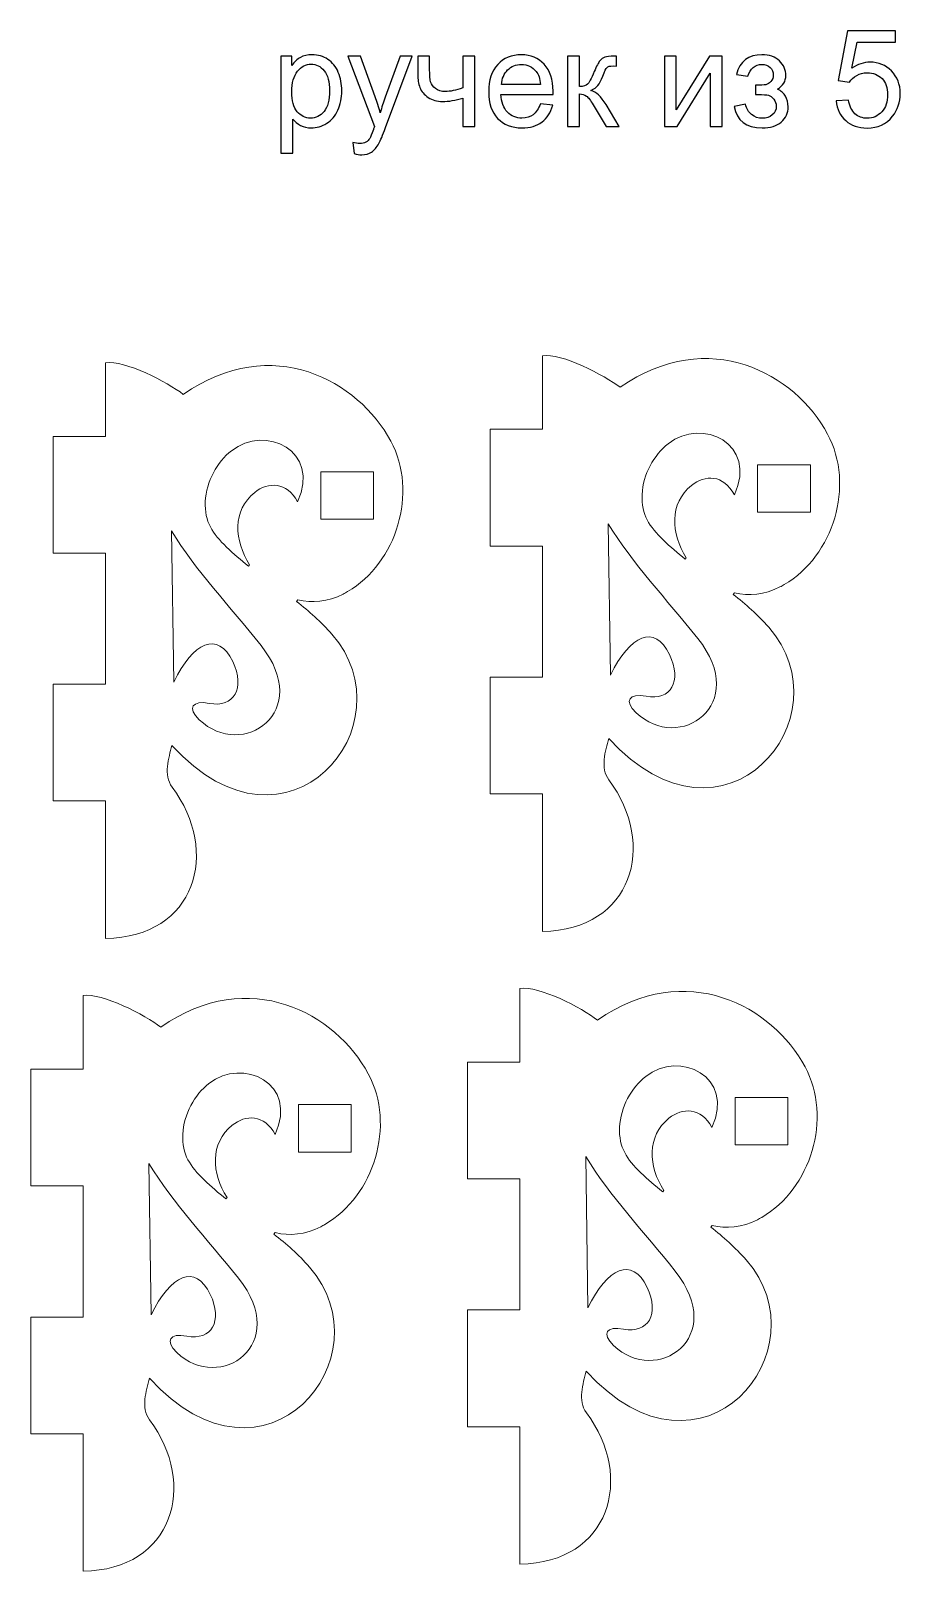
# Model space of a CAD drawing. Header units: centimetres. Extents: x -43 to 259, y -127 to -6.
# Drawn here: x 91.96 to 100.13, y -62.45 to -47.98 of the extents above; entities that cross this region are included whole.
import ezdxf

# ---------------------------------------------------------------- set-up
doc = ezdxf.new("R2010")
doc.units = ezdxf.units.CM
doc.header["$MEASUREMENT"] = 0
doc.layers.add('layer 1', color=7, linetype='Continuous')

msp = doc.modelspace()

# ---------------------------------------------------------------- linework, layer by layer
at = {"layer": 'layer 1', "color": 242, "lineweight": 20}
for points in [[(98.79226, -52.49913), (99.28826, -52.49913), (99.28826, -52.05313), (98.79226, -52.05313), (98.79226, -52.49913)], [(94.68716, -52.56529), (95.18316, -52.56529), (95.18316, -52.11929), (94.68716, -52.11929), (94.68716, -52.56529)], [(98.58069, -58.44209), (99.07669, -58.44209), (99.07669, -57.99609), (98.58069, -57.99609), (98.58069, -58.44209)], [(94.47559, -58.50825), (94.97159, -58.50825), (94.97159, -58.06225), (94.47559, -58.06225), (94.47559, -58.50825)]]:
    msp.add_lwpolyline(points, close=True, dxfattribs=at)
at = {"layer": 'layer 1', "color": 250}
for points, knots in [([(99.53011, -48.63684), (99.53011, -48.63684), (99.64695, -48.62795), (99.64695, -48.62795), (99.64695, -48.62795), (99.65563, -48.68489), (99.67574, -48.72764), (99.70706, -48.75643), (99.70706, -48.75643), (99.73839, -48.78501), (99.7767, -48.7994), (99.82179, -48.7994), (99.82179, -48.7994), (99.87619, -48.7994), (99.92169, -48.77908), (99.95874, -48.73865), (99.95874, -48.73865), (99.99557, -48.69801), (100.01398, -48.64425), (100.01398, -48.57736), (100.01398, -48.57736), (100.01398, -48.51365), (99.99641, -48.46348), (99.96106, -48.42665), (99.96106, -48.42665), (99.92572, -48.38982), (99.87894, -48.37141), (99.82073, -48.37141), (99.82073, -48.37141), (99.78453, -48.37141), (99.75215, -48.37966), (99.72336, -48.39617), (99.72336, -48.39617), (99.69479, -48.41268), (99.67235, -48.43406), (99.65584, -48.46031), (99.65584, -48.46031), (99.65584, -48.46031), (99.55043, -48.44507), (99.55043, -48.44507), (99.55043, -48.44507), (99.55043, -48.44507), (99.63806, -47.97771), (99.63806, -47.97771), (99.63806, -47.97771), (99.63806, -47.97771), (100.08891, -47.97771), (100.08891, -47.97771), (100.08891, -47.97771), (100.08891, -47.97771), (100.08891, -48.08439), (100.08891, -48.08439), (100.08891, -48.08439), (100.08891, -48.08439), (99.72717, -48.08439), (99.72717, -48.08439), (99.72717, -48.08439), (99.72717, -48.08439), (99.6787, -48.32971), (99.6787, -48.32971), (99.6787, -48.32971), (99.7331, -48.2914), (99.79025, -48.27235), (99.84994, -48.27235), (99.84994, -48.27235), (99.9291, -48.27235), (99.99599, -48.29987), (100.05039, -48.3549), (100.05039, -48.3549), (100.10479, -48.40993), (100.13209, -48.48063), (100.13209, -48.56699), (100.13209, -48.56699), (100.13209, -48.64933), (100.10817, -48.72045), (100.06034, -48.78035), (100.06034, -48.78035), (100.00213, -48.85401), (99.92254, -48.89084), (99.82179, -48.89084), (99.82179, -48.89084), (99.73924, -48.89084), (99.67193, -48.86756), (99.61965, -48.8212), (99.61965, -48.8212), (99.56736, -48.77485), (99.53752, -48.71346), (99.53011, -48.63684)], [0, 0, 0, 0, 0.04347826, 0.04347826, 0.04347826, 0.04347826, 0.08695652, 0.08695652, 0.08695652, 0.08695652, 0.13043478, 0.13043478, 0.13043478, 0.13043478, 0.17391304, 0.17391304, 0.17391304, 0.17391304, 0.2173913, 0.2173913, 0.2173913, 0.2173913, 0.26086957, 0.26086957, 0.26086957, 0.26086957, 0.30434783, 0.30434783, 0.30434783, 0.30434783, 0.34782609, 0.34782609, 0.34782609, 0.34782609, 0.39130435, 0.39130435, 0.39130435, 0.39130435, 0.43478261, 0.43478261, 0.43478261, 0.43478261, 0.47826087, 0.47826087, 0.47826087, 0.47826087, 0.52173913, 0.52173913, 0.52173913, 0.52173913, 0.56521739, 0.56521739, 0.56521739, 0.56521739, 0.60869565, 0.60869565, 0.60869565, 0.60869565, 0.65217391, 0.65217391, 0.65217391, 0.65217391, 0.69565217, 0.69565217, 0.69565217, 0.69565217, 0.73913043, 0.73913043, 0.73913043, 0.73913043, 0.7826087, 0.7826087, 0.7826087, 0.7826087, 0.82608696, 0.82608696, 0.82608696, 0.82608696, 0.86956522, 0.86956522, 0.86956522, 0.86956522, 0.91304348, 0.91304348, 0.91304348, 0.91304348, 1, 1, 1, 1]), ([(94.3123, -49.12833), (94.3123, -49.12833), (94.3123, -48.21647), (94.3123, -48.21647), (94.3123, -48.21647), (94.3123, -48.21647), (94.4139, -48.21647), (94.4139, -48.21647), (94.4139, -48.21647), (94.4139, -48.21647), (94.4139, -48.30304), (94.4139, -48.30304), (94.4139, -48.30304), (94.43782, -48.2696), (94.46491, -48.24441), (94.49518, -48.22769), (94.49518, -48.22769), (94.52524, -48.21097), (94.56186, -48.2025), (94.60482, -48.2025), (94.60482, -48.2025), (94.66113, -48.2025), (94.71066, -48.21689), (94.75363, -48.24589), (94.75363, -48.24589), (94.79659, -48.27468), (94.82898, -48.31553), (94.85099, -48.36802), (94.85099, -48.36802), (94.87279, -48.42073), (94.8838, -48.4783), (94.8838, -48.54117), (94.8838, -48.54117), (94.8838, -48.60826), (94.87174, -48.6688), (94.84761, -48.72278), (94.84761, -48.72278), (94.82348, -48.77654), (94.78834, -48.81781), (94.7422, -48.8466), (94.7422, -48.8466), (94.69626, -48.87518), (94.64779, -48.88957), (94.59699, -48.88957), (94.59699, -48.88957), (94.55974, -48.88957), (94.5263, -48.88174), (94.49687, -48.86607), (94.49687, -48.86607), (94.46724, -48.85041), (94.44311, -48.83073), (94.42406, -48.80681), (94.42406, -48.80681), (94.42406, -48.80681), (94.42406, -49.12833), (94.42406, -49.12833), (94.42406, -49.12833), (94.42406, -49.12833), (94.3123, -49.12833), (94.3123, -49.12833)], [0, 0, 0, 0, 0.0625, 0.0625, 0.0625, 0.0625, 0.125, 0.125, 0.125, 0.125, 0.1875, 0.1875, 0.1875, 0.1875, 0.25, 0.25, 0.25, 0.25, 0.3125, 0.3125, 0.3125, 0.3125, 0.375, 0.375, 0.375, 0.375, 0.4375, 0.4375, 0.4375, 0.4375, 0.5, 0.5, 0.5, 0.5, 0.5625, 0.5625, 0.5625, 0.5625, 0.625, 0.625, 0.625, 0.625, 0.6875, 0.6875, 0.6875, 0.6875, 0.75, 0.75, 0.75, 0.75, 0.8125, 0.8125, 0.8125, 0.8125, 0.875, 0.875, 0.875, 0.875, 1, 1, 1, 1]), ([(94.4139, -48.55006), (94.4139, -48.63451), (94.43105, -48.69695), (94.46512, -48.73738), (94.46512, -48.73738), (94.49941, -48.77781), (94.5409, -48.79813), (94.58958, -48.79813), (94.58958, -48.79813), (94.63911, -48.79813), (94.68145, -48.77717), (94.71658, -48.73526), (94.71658, -48.73526), (94.75193, -48.69335), (94.7695, -48.62858), (94.7695, -48.54074), (94.7695, -48.54074), (94.7695, -48.45692), (94.75236, -48.39427), (94.71785, -48.35257), (94.71785, -48.35257), (94.68335, -48.31087), (94.64229, -48.29013), (94.59445, -48.29013), (94.59445, -48.29013), (94.54704, -48.29013), (94.50513, -48.31235), (94.46872, -48.35659), (94.46872, -48.35659), (94.4321, -48.40104), (94.4139, -48.46539), (94.4139, -48.55006)], [0, 0, 0, 0, 0.11111111, 0.11111111, 0.11111111, 0.11111111, 0.22222222, 0.22222222, 0.22222222, 0.22222222, 0.33333333, 0.33333333, 0.33333333, 0.33333333, 0.44444444, 0.44444444, 0.44444444, 0.44444444, 0.55555556, 0.55555556, 0.55555556, 0.55555556, 0.66666667, 0.66666667, 0.66666667, 0.66666667, 0.77777778, 0.77777778, 0.77777778, 0.77777778, 1, 1, 1, 1]), ([(94.99937, -49.12897), (94.99937, -49.12897), (94.98667, -49.02567), (94.98667, -49.02567), (94.98667, -49.02567), (95.01122, -49.03223), (95.03239, -49.03562), (95.05059, -49.03562), (95.05059, -49.03562), (95.07557, -49.03562), (95.09547, -49.03139), (95.11028, -49.02313), (95.11028, -49.02313), (95.12531, -49.01488), (95.13759, -49.00324), (95.14711, -48.98842), (95.14711, -48.98842), (95.1541, -48.9772), (95.16553, -48.94947), (95.18119, -48.90502), (95.18119, -48.90502), (95.18331, -48.89888), (95.18648, -48.88978), (95.19114, -48.87772), (95.19114, -48.87772), (95.19114, -48.87772), (94.94095, -48.21647), (94.94095, -48.21647), (94.94095, -48.21647), (94.94095, -48.21647), (95.06033, -48.21647), (95.06033, -48.21647), (95.06033, -48.21647), (95.06033, -48.21647), (95.19791, -48.59705), (95.19791, -48.59705), (95.19791, -48.59705), (95.21591, -48.64509), (95.23178, -48.69589), (95.24596, -48.74923), (95.24596, -48.74923), (95.25887, -48.69907), (95.27411, -48.64954), (95.29189, -48.60086), (95.29189, -48.60086), (95.29189, -48.60086), (95.43244, -48.21647), (95.43244, -48.21647), (95.43244, -48.21647), (95.43244, -48.21647), (95.54399, -48.21647), (95.54399, -48.21647), (95.54399, -48.21647), (95.54399, -48.21647), (95.29486, -48.88703), (95.29486, -48.88703), (95.29486, -48.88703), (95.26798, -48.95921), (95.24702, -49.00874), (95.23199, -49.03604), (95.23199, -49.03604), (95.2121, -49.07266), (95.18924, -49.09954), (95.16362, -49.11669), (95.16362, -49.11669), (95.1378, -49.13383), (95.10711, -49.1423), (95.07155, -49.1423), (95.07155, -49.1423), (95.04996, -49.1423), (95.02583, -49.13786), (94.99937, -49.12897)], [0, 0, 0, 0, 0.05263158, 0.05263158, 0.05263158, 0.05263158, 0.10526316, 0.10526316, 0.10526316, 0.10526316, 0.15789474, 0.15789474, 0.15789474, 0.15789474, 0.21052632, 0.21052632, 0.21052632, 0.21052632, 0.26315789, 0.26315789, 0.26315789, 0.26315789, 0.31578947, 0.31578947, 0.31578947, 0.31578947, 0.36842105, 0.36842105, 0.36842105, 0.36842105, 0.42105263, 0.42105263, 0.42105263, 0.42105263, 0.47368421, 0.47368421, 0.47368421, 0.47368421, 0.52631579, 0.52631579, 0.52631579, 0.52631579, 0.57894737, 0.57894737, 0.57894737, 0.57894737, 0.63157895, 0.63157895, 0.63157895, 0.63157895, 0.68421053, 0.68421053, 0.68421053, 0.68421053, 0.73684211, 0.73684211, 0.73684211, 0.73684211, 0.78947368, 0.78947368, 0.78947368, 0.78947368, 0.84210526, 0.84210526, 0.84210526, 0.84210526, 0.89473684, 0.89473684, 0.89473684, 0.89473684, 1, 1, 1, 1]), ([(95.59754, -48.21647), (95.59754, -48.21647), (95.7093, -48.21647), (95.7093, -48.21647), (95.7093, -48.21647), (95.7093, -48.21647), (95.7093, -48.34093), (95.7093, -48.34093), (95.7093, -48.34093), (95.7093, -48.39469), (95.71248, -48.43364), (95.71904, -48.45777), (95.71904, -48.45777), (95.72539, -48.4819), (95.74084, -48.50307), (95.76539, -48.52106), (95.76539, -48.52106), (95.78973, -48.53905), (95.82043, -48.54794), (95.85747, -48.54794), (95.85747, -48.54794), (95.8998, -48.54794), (95.95441, -48.53672), (96.02172, -48.5145), (96.02172, -48.5145), (96.02172, -48.5145), (96.02172, -48.21647), (96.02172, -48.21647), (96.02172, -48.21647), (96.02172, -48.21647), (96.13348, -48.21647), (96.13348, -48.21647), (96.13348, -48.21647), (96.13348, -48.21647), (96.13348, -48.8756), (96.13348, -48.8756), (96.13348, -48.8756), (96.13348, -48.8756), (96.02172, -48.8756), (96.02172, -48.8756), (96.02172, -48.8756), (96.02172, -48.8756), (96.02172, -48.60953), (96.02172, -48.60953), (96.02172, -48.60953), (95.95293, -48.63112), (95.88858, -48.64192), (95.82889, -48.64192), (95.82889, -48.64192), (95.77873, -48.64192), (95.73449, -48.62922), (95.69618, -48.60382), (95.69618, -48.60382), (95.65787, -48.57842), (95.63183, -48.5473), (95.61807, -48.51047), (95.61807, -48.51047), (95.60431, -48.47364), (95.59754, -48.43322), (95.59754, -48.38898), (95.59754, -48.38898), (95.59754, -48.38898), (95.59754, -48.21647), (95.59754, -48.21647)], [0, 0, 0, 0, 0.05882353, 0.05882353, 0.05882353, 0.05882353, 0.11764706, 0.11764706, 0.11764706, 0.11764706, 0.17647059, 0.17647059, 0.17647059, 0.17647059, 0.23529412, 0.23529412, 0.23529412, 0.23529412, 0.29411765, 0.29411765, 0.29411765, 0.29411765, 0.35294118, 0.35294118, 0.35294118, 0.35294118, 0.41176471, 0.41176471, 0.41176471, 0.41176471, 0.47058824, 0.47058824, 0.47058824, 0.47058824, 0.52941176, 0.52941176, 0.52941176, 0.52941176, 0.58823529, 0.58823529, 0.58823529, 0.58823529, 0.64705882, 0.64705882, 0.64705882, 0.64705882, 0.70588235, 0.70588235, 0.70588235, 0.70588235, 0.76470588, 0.76470588, 0.76470588, 0.76470588, 0.82352941, 0.82352941, 0.82352941, 0.82352941, 0.88235294, 0.88235294, 0.88235294, 0.88235294, 1, 1, 1, 1]), ([(96.7507, -48.66224), (96.7507, -48.66224), (96.86627, -48.67748), (96.86627, -48.67748), (96.86627, -48.67748), (96.84828, -48.74458), (96.81462, -48.79686), (96.76552, -48.8339), (96.76552, -48.8339), (96.71641, -48.87094), (96.65376, -48.88957), (96.57735, -48.88957), (96.57735, -48.88957), (96.48125, -48.88957), (96.40505, -48.85994), (96.34875, -48.80067), (96.34875, -48.80067), (96.29244, -48.74161), (96.26429, -48.65843), (96.26429, -48.55154), (96.26429, -48.55154), (96.26429, -48.44105), (96.29265, -48.35511), (96.34959, -48.29415), (96.34959, -48.29415), (96.40653, -48.23298), (96.4804, -48.2025), (96.57121, -48.2025), (96.57121, -48.2025), (96.65905, -48.2025), (96.7308, -48.23234), (96.78647, -48.29225), (96.78647, -48.29225), (96.84214, -48.35215), (96.87008, -48.43639), (96.87008, -48.54498), (96.87008, -48.54498), (96.87008, -48.55154), (96.86987, -48.56149), (96.86945, -48.57461), (96.86945, -48.57461), (96.86945, -48.57461), (96.37859, -48.57461), (96.37859, -48.57461), (96.37859, -48.57461), (96.38282, -48.64679), (96.40314, -48.70224), (96.43997, -48.74056), (96.43997, -48.74056), (96.47659, -48.77887), (96.52252, -48.79813), (96.57735, -48.79813), (96.57735, -48.79813), (96.6182, -48.79813), (96.65312, -48.78733), (96.68191, -48.76574), (96.68191, -48.76574), (96.71091, -48.74415), (96.73377, -48.70965), (96.7507, -48.66224)], [0, 0, 0, 0, 0.0625, 0.0625, 0.0625, 0.0625, 0.125, 0.125, 0.125, 0.125, 0.1875, 0.1875, 0.1875, 0.1875, 0.25, 0.25, 0.25, 0.25, 0.3125, 0.3125, 0.3125, 0.3125, 0.375, 0.375, 0.375, 0.375, 0.4375, 0.4375, 0.4375, 0.4375, 0.5, 0.5, 0.5, 0.5, 0.5625, 0.5625, 0.5625, 0.5625, 0.625, 0.625, 0.625, 0.625, 0.6875, 0.6875, 0.6875, 0.6875, 0.75, 0.75, 0.75, 0.75, 0.8125, 0.8125, 0.8125, 0.8125, 0.875, 0.875, 0.875, 0.875, 1, 1, 1, 1]), ([(96.38494, -48.48317), (96.38494, -48.48317), (96.75197, -48.48317), (96.75197, -48.48317), (96.75197, -48.48317), (96.7471, -48.42771), (96.73292, -48.38623), (96.70985, -48.3585), (96.70985, -48.3585), (96.6745, -48.31553), (96.62836, -48.29394), (96.57184, -48.29394), (96.57184, -48.29394), (96.52062, -48.29394), (96.47765, -48.31108), (96.44273, -48.34537), (96.44273, -48.34537), (96.40801, -48.37966), (96.38875, -48.4256), (96.38494, -48.48317)], [0, 0, 0, 0, 0.16666667, 0.16666667, 0.16666667, 0.16666667, 0.33333333, 0.33333333, 0.33333333, 0.33333333, 0.5, 0.5, 0.5, 0.5, 0.66666667, 0.66666667, 0.66666667, 0.66666667, 1, 1, 1, 1]), ([(97.00618, -48.21647), (97.00618, -48.21647), (97.11794, -48.21647), (97.11794, -48.21647), (97.11794, -48.21647), (97.11794, -48.21647), (97.11794, -48.50095), (97.11794, -48.50095), (97.11794, -48.50095), (97.1535, -48.50095), (97.17848, -48.49418), (97.19287, -48.48042), (97.19287, -48.48042), (97.20705, -48.46687), (97.22801, -48.42729), (97.25595, -48.36146), (97.25595, -48.36146), (97.27796, -48.30939), (97.29574, -48.2751), (97.30929, -48.25859), (97.30929, -48.25859), (97.32305, -48.24208), (97.33871, -48.23086), (97.35649, -48.22515), (97.35649, -48.22515), (97.37448, -48.21943), (97.40306, -48.21647), (97.44221, -48.21647), (97.44221, -48.21647), (97.44221, -48.21647), (97.46465, -48.21647), (97.46465, -48.21647), (97.46465, -48.21647), (97.46465, -48.21647), (97.46465, -48.30854), (97.46465, -48.30854), (97.46465, -48.30854), (97.46465, -48.30854), (97.43354, -48.30791), (97.43354, -48.30791), (97.43354, -48.30791), (97.40411, -48.30791), (97.38528, -48.31235), (97.37702, -48.32103), (97.37702, -48.32103), (97.36834, -48.33013), (97.35501, -48.35723), (97.33723, -48.40231), (97.33723, -48.40231), (97.32029, -48.44549), (97.30484, -48.47534), (97.29066, -48.49185), (97.29066, -48.49185), (97.27669, -48.50836), (97.25489, -48.52339), (97.22547, -48.53714), (97.22547, -48.53714), (97.27352, -48.55006), (97.32093, -48.59472), (97.3675, -48.67134), (97.3675, -48.67134), (97.3675, -48.67134), (97.49005, -48.8756), (97.49005, -48.8756), (97.49005, -48.8756), (97.49005, -48.8756), (97.36728, -48.8756), (97.36728, -48.8756), (97.36728, -48.8756), (97.36728, -48.8756), (97.24642, -48.67198), (97.24642, -48.67198), (97.24642, -48.67198), (97.22208, -48.6307), (97.20091, -48.60361), (97.18292, -48.59048), (97.18292, -48.59048), (97.16472, -48.57736), (97.14313, -48.5708), (97.11794, -48.5708), (97.11794, -48.5708), (97.11794, -48.5708), (97.11794, -48.8756), (97.11794, -48.8756), (97.11794, -48.8756), (97.11794, -48.8756), (97.00618, -48.8756), (97.00618, -48.8756), (97.00618, -48.8756), (97.00618, -48.8756), (97.00618, -48.21647), (97.00618, -48.21647)], [0, 0, 0, 0, 0.04166667, 0.04166667, 0.04166667, 0.04166667, 0.08333333, 0.08333333, 0.08333333, 0.08333333, 0.125, 0.125, 0.125, 0.125, 0.16666667, 0.16666667, 0.16666667, 0.16666667, 0.20833333, 0.20833333, 0.20833333, 0.20833333, 0.25, 0.25, 0.25, 0.25, 0.29166667, 0.29166667, 0.29166667, 0.29166667, 0.33333333, 0.33333333, 0.33333333, 0.33333333, 0.375, 0.375, 0.375, 0.375, 0.41666667, 0.41666667, 0.41666667, 0.41666667, 0.45833333, 0.45833333, 0.45833333, 0.45833333, 0.5, 0.5, 0.5, 0.5, 0.54166667, 0.54166667, 0.54166667, 0.54166667, 0.58333333, 0.58333333, 0.58333333, 0.58333333, 0.625, 0.625, 0.625, 0.625, 0.66666667, 0.66666667, 0.66666667, 0.66666667, 0.70833333, 0.70833333, 0.70833333, 0.70833333, 0.75, 0.75, 0.75, 0.75, 0.79166667, 0.79166667, 0.79166667, 0.79166667, 0.83333333, 0.83333333, 0.83333333, 0.83333333, 0.875, 0.875, 0.875, 0.875, 0.91666667, 0.91666667, 0.91666667, 0.91666667, 1, 1, 1, 1]), ([(97.91593, -48.21647), (97.91593, -48.21647), (98.02769, -48.21647), (98.02769, -48.21647), (98.02769, -48.21647), (98.02769, -48.21647), (98.02769, -48.71918), (98.02769, -48.71918), (98.02769, -48.71918), (98.02769, -48.71918), (98.33821, -48.21647), (98.33821, -48.21647), (98.33821, -48.21647), (98.33821, -48.21647), (98.45822, -48.21647), (98.45822, -48.21647), (98.45822, -48.21647), (98.45822, -48.21647), (98.45822, -48.8756), (98.45822, -48.8756), (98.45822, -48.8756), (98.45822, -48.8756), (98.34646, -48.8756), (98.34646, -48.8756), (98.34646, -48.8756), (98.34646, -48.8756), (98.34646, -48.37607), (98.34646, -48.37607), (98.34646, -48.37607), (98.34646, -48.37607), (98.03637, -48.8756), (98.03637, -48.8756), (98.03637, -48.8756), (98.03637, -48.8756), (97.91593, -48.8756), (97.91593, -48.8756), (97.91593, -48.8756), (97.91593, -48.8756), (97.91593, -48.21647), (97.91593, -48.21647)], [0, 0, 0, 0, 0.09090909, 0.09090909, 0.09090909, 0.09090909, 0.18181818, 0.18181818, 0.18181818, 0.18181818, 0.27272727, 0.27272727, 0.27272727, 0.27272727, 0.36363636, 0.36363636, 0.36363636, 0.36363636, 0.45454545, 0.45454545, 0.45454545, 0.45454545, 0.54545455, 0.54545455, 0.54545455, 0.54545455, 0.63636364, 0.63636364, 0.63636364, 0.63636364, 0.72727273, 0.72727273, 0.72727273, 0.72727273, 0.81818182, 0.81818182, 0.81818182, 0.81818182, 1, 1, 1, 1]), ([(98.77149, -48.57715), (98.77149, -48.57715), (98.77149, -48.48952), (98.77149, -48.48952), (98.77149, -48.48952), (98.81848, -48.4891), (98.85065, -48.48719), (98.86759, -48.48402), (98.86759, -48.48402), (98.88473, -48.48063), (98.90103, -48.47089), (98.91627, -48.45438), (98.91627, -48.45438), (98.93151, -48.43787), (98.93913, -48.41734), (98.93913, -48.39258), (98.93913, -48.39258), (98.93913, -48.36273), (98.92918, -48.3386), (98.90907, -48.32082), (98.90907, -48.32082), (98.88897, -48.30283), (98.86314, -48.29394), (98.83118, -48.29394), (98.83118, -48.29394), (98.76832, -48.29394), (98.72429, -48.33077), (98.6991, -48.40443), (98.6991, -48.40443), (98.6991, -48.40443), (98.59242, -48.38665), (98.59242, -48.38665), (98.59242, -48.38665), (98.62544, -48.26388), (98.70545, -48.2025), (98.83203, -48.2025), (98.83203, -48.2025), (98.9023, -48.2025), (98.95733, -48.22155), (98.99734, -48.25986), (98.99734, -48.25986), (99.03734, -48.29817), (99.05724, -48.34389), (99.05724, -48.39702), (99.05724, -48.39702), (99.05724, -48.45057), (99.03121, -48.49333), (98.97935, -48.52487), (98.97935, -48.52487), (99.01258, -48.54265), (99.03734, -48.5653), (99.05407, -48.59281), (99.05407, -48.59281), (99.07058, -48.62033), (99.07883, -48.65293), (99.07883, -48.6906), (99.07883, -48.6906), (99.07883, -48.74966), (99.05724, -48.79749), (99.01427, -48.83432), (99.01427, -48.83432), (98.97109, -48.87115), (98.91098, -48.88957), (98.83351, -48.88957), (98.83351, -48.88957), (98.68323, -48.88957), (98.59602, -48.82311), (98.5721, -48.69018), (98.5721, -48.69018), (98.5721, -48.69018), (98.67751, -48.66732), (98.67751, -48.66732), (98.67751, -48.66732), (98.68704, -48.70923), (98.7063, -48.74183), (98.73551, -48.7649), (98.73551, -48.7649), (98.76472, -48.78797), (98.79795, -48.7994), (98.83563, -48.7994), (98.83563, -48.7994), (98.8733, -48.7994), (98.90463, -48.78882), (98.92961, -48.76744), (98.92961, -48.76744), (98.95458, -48.74627), (98.96707, -48.71918), (98.96707, -48.68616), (98.96707, -48.68616), (98.96707, -48.66055), (98.95924, -48.63832), (98.94358, -48.61927), (98.94358, -48.61927), (98.92791, -48.60022), (98.91119, -48.58837), (98.89341, -48.58371), (98.89341, -48.58371), (98.87563, -48.57884), (98.84346, -48.57651), (98.79689, -48.57651), (98.79689, -48.57651), (98.79308, -48.57651), (98.78461, -48.57673), (98.77149, -48.57715)], [0, 0, 0, 0, 0.03703704, 0.03703704, 0.03703704, 0.03703704, 0.07407407, 0.07407407, 0.07407407, 0.07407407, 0.11111111, 0.11111111, 0.11111111, 0.11111111, 0.14814815, 0.14814815, 0.14814815, 0.14814815, 0.18518519, 0.18518519, 0.18518519, 0.18518519, 0.22222222, 0.22222222, 0.22222222, 0.22222222, 0.25925926, 0.25925926, 0.25925926, 0.25925926, 0.2962963, 0.2962963, 0.2962963, 0.2962963, 0.33333333, 0.33333333, 0.33333333, 0.33333333, 0.37037037, 0.37037037, 0.37037037, 0.37037037, 0.40740741, 0.40740741, 0.40740741, 0.40740741, 0.44444444, 0.44444444, 0.44444444, 0.44444444, 0.48148148, 0.48148148, 0.48148148, 0.48148148, 0.51851852, 0.51851852, 0.51851852, 0.51851852, 0.55555556, 0.55555556, 0.55555556, 0.55555556, 0.59259259, 0.59259259, 0.59259259, 0.59259259, 0.62962963, 0.62962963, 0.62962963, 0.62962963, 0.66666667, 0.66666667, 0.66666667, 0.66666667, 0.7037037, 0.7037037, 0.7037037, 0.7037037, 0.74074074, 0.74074074, 0.74074074, 0.74074074, 0.77777778, 0.77777778, 0.77777778, 0.77777778, 0.81481481, 0.81481481, 0.81481481, 0.81481481, 0.85185185, 0.85185185, 0.85185185, 0.85185185, 0.88888889, 0.88888889, 0.88888889, 0.88888889, 0.92592593, 0.92592593, 0.92592593, 0.92592593, 1, 1, 1, 1])]:
    msp.add_open_spline(points, degree=3, knots=knots, dxfattribs=at)
at = {"layer": 'layer 1', "color": 250, "lineweight": 20}
for points in [[(96.76947, -53.01378), (96.76947, -53.01378), (96.76947, -52.81671), (96.76947, -52.81671), (96.76947, -52.81671), (96.76947, -52.81671), (96.27747, -52.81671), (96.27747, -52.81671), (96.27747, -52.81671), (96.27747, -52.81671), (96.27747, -51.72071), (96.27747, -51.72071), (96.27747, -51.72071), (96.27747, -51.72071), (96.76947, -51.72071), (96.76947, -51.72071), (96.76947, -51.72071), (96.76947, -51.72071), (96.76947, -51.03), (96.76947, -51.03), (96.76947, -51.03), (96.94772, -51.00149), (97.35287, -51.21282), (97.49894, -51.32615), (97.49894, -51.32615), (98.33689, -50.74466), (99.14596, -51.20037), (99.44913, -51.76478), (99.44913, -51.76478), (99.70893, -52.24842), (99.50386, -52.90864), (99.04261, -53.17902), (99.04261, -53.17902), (99.02926, -53.18684), (99.01579, -53.19426), (99.00224, -53.20123), (99.00224, -53.20123), (98.85563, -53.27669), (98.70906, -53.28806), (98.57541, -53.25624), (98.57541, -53.25624), (98.57541, -53.25624), (98.56313, -53.27105), (98.56313, -53.27105), (98.56313, -53.27105), (98.68005, -53.36216), (98.79339, -53.46245), (98.89632, -53.5792), (98.89632, -53.5792), (99.63719, -54.41955), (98.48748, -55.82327), (97.39256, -54.62369), (97.39256, -54.62369), (97.36232, -54.74285), (97.30944, -54.90061), (97.39425, -55.01402), (97.39425, -55.01402), (97.84835, -55.62126), (97.61636, -56.42448), (96.76947, -56.43619), (96.76947, -56.43619), (96.76947, -56.43619), (96.76947, -55.14504), (96.76947, -55.14504), (96.76947, -55.14504), (96.76947, -55.14504), (96.27747, -55.14504), (96.27747, -55.14504), (96.27747, -55.14504), (96.27747, -55.14504), (96.27747, -54.04904), (96.27747, -54.04904), (96.27747, -54.04904), (96.27747, -54.04904), (96.76947, -54.04904), (96.76947, -54.04904), (96.76947, -54.04904), (96.76947, -54.04904), (96.76947, -53.01378), (96.76947, -53.01378)], [(92.66437, -53.07994), (92.66437, -53.07994), (92.66437, -52.88287), (92.66437, -52.88287), (92.66437, -52.88287), (92.66437, -52.88287), (92.17237, -52.88287), (92.17237, -52.88287), (92.17237, -52.88287), (92.17237, -52.88287), (92.17237, -51.78687), (92.17237, -51.78687), (92.17237, -51.78687), (92.17237, -51.78687), (92.66437, -51.78687), (92.66437, -51.78687), (92.66437, -51.78687), (92.66437, -51.78687), (92.66437, -51.09616), (92.66437, -51.09616), (92.66437, -51.09616), (92.84262, -51.06765), (93.24777, -51.27898), (93.39384, -51.39231), (93.39384, -51.39231), (94.23179, -50.81082), (95.04086, -51.26653), (95.34403, -51.83094), (95.34403, -51.83094), (95.60383, -52.31458), (95.39876, -52.9748), (94.93751, -53.24518), (94.93751, -53.24518), (94.92416, -53.253), (94.91069, -53.26042), (94.89714, -53.26739), (94.89714, -53.26739), (94.75053, -53.34285), (94.60396, -53.35422), (94.47031, -53.3224), (94.47031, -53.3224), (94.47031, -53.3224), (94.45803, -53.33721), (94.45803, -53.33721), (94.45803, -53.33721), (94.57495, -53.42832), (94.68829, -53.52861), (94.79122, -53.64536), (94.79122, -53.64536), (95.53209, -54.48571), (94.38238, -55.88943), (93.28746, -54.68985), (93.28746, -54.68985), (93.25722, -54.80901), (93.20434, -54.96677), (93.28915, -55.08018), (93.28915, -55.08018), (93.74325, -55.68742), (93.51126, -56.49064), (92.66437, -56.50235), (92.66437, -56.50235), (92.66437, -56.50235), (92.66437, -55.2112), (92.66437, -55.2112), (92.66437, -55.2112), (92.66437, -55.2112), (92.17237, -55.2112), (92.17237, -55.2112), (92.17237, -55.2112), (92.17237, -55.2112), (92.17237, -54.1152), (92.17237, -54.1152), (92.17237, -54.1152), (92.17237, -54.1152), (92.66437, -54.1152), (92.66437, -54.1152), (92.66437, -54.1152), (92.66437, -54.1152), (92.66437, -53.07994), (92.66437, -53.07994)], [(96.5579, -58.95674), (96.5579, -58.95674), (96.5579, -58.75967), (96.5579, -58.75967), (96.5579, -58.75967), (96.5579, -58.75967), (96.0659, -58.75967), (96.0659, -58.75967), (96.0659, -58.75967), (96.0659, -58.75967), (96.0659, -57.66367), (96.0659, -57.66367), (96.0659, -57.66367), (96.0659, -57.66367), (96.5579, -57.66367), (96.5579, -57.66367), (96.5579, -57.66367), (96.5579, -57.66367), (96.5579, -56.97296), (96.5579, -56.97296), (96.5579, -56.97296), (96.73615, -56.94445), (97.1413, -57.15578), (97.28737, -57.26911), (97.28737, -57.26911), (98.12532, -56.68762), (98.93439, -57.14333), (99.23756, -57.70774), (99.23756, -57.70774), (99.49736, -58.19138), (99.29229, -58.8516), (98.83104, -59.12198), (98.83104, -59.12198), (98.81769, -59.1298), (98.80422, -59.13722), (98.79067, -59.14419), (98.79067, -59.14419), (98.64406, -59.21965), (98.49749, -59.23102), (98.36384, -59.1992), (98.36384, -59.1992), (98.36384, -59.1992), (98.35156, -59.21401), (98.35156, -59.21401), (98.35156, -59.21401), (98.46848, -59.30512), (98.58182, -59.40541), (98.68475, -59.52216), (98.68475, -59.52216), (99.42562, -60.36251), (98.27591, -61.76623), (97.18099, -60.56665), (97.18099, -60.56665), (97.15075, -60.68581), (97.09787, -60.84357), (97.18268, -60.95698), (97.18268, -60.95698), (97.63678, -61.56422), (97.40479, -62.36744), (96.5579, -62.37915), (96.5579, -62.37915), (96.5579, -62.37915), (96.5579, -61.088), (96.5579, -61.088), (96.5579, -61.088), (96.5579, -61.088), (96.0659, -61.088), (96.0659, -61.088), (96.0659, -61.088), (96.0659, -61.088), (96.0659, -59.992), (96.0659, -59.992), (96.0659, -59.992), (96.0659, -59.992), (96.5579, -59.992), (96.5579, -59.992), (96.5579, -59.992), (96.5579, -59.992), (96.5579, -58.95674), (96.5579, -58.95674)], [(92.4528, -59.0229), (92.4528, -59.0229), (92.4528, -58.82583), (92.4528, -58.82583), (92.4528, -58.82583), (92.4528, -58.82583), (91.9608, -58.82583), (91.9608, -58.82583), (91.9608, -58.82583), (91.9608, -58.82583), (91.9608, -57.72983), (91.9608, -57.72983), (91.9608, -57.72983), (91.9608, -57.72983), (92.4528, -57.72983), (92.4528, -57.72983), (92.4528, -57.72983), (92.4528, -57.72983), (92.4528, -57.03912), (92.4528, -57.03912), (92.4528, -57.03912), (92.63105, -57.01061), (93.0362, -57.22194), (93.18227, -57.33527), (93.18227, -57.33527), (94.02022, -56.75378), (94.82929, -57.20949), (95.13246, -57.7739), (95.13246, -57.7739), (95.39226, -58.25754), (95.18719, -58.91776), (94.72594, -59.18814), (94.72594, -59.18814), (94.71259, -59.19596), (94.69912, -59.20338), (94.68557, -59.21035), (94.68557, -59.21035), (94.53896, -59.28581), (94.39239, -59.29718), (94.25874, -59.26536), (94.25874, -59.26536), (94.25874, -59.26536), (94.24646, -59.28017), (94.24646, -59.28017), (94.24646, -59.28017), (94.36338, -59.37128), (94.47672, -59.47157), (94.57965, -59.58832), (94.57965, -59.58832), (95.32052, -60.42867), (94.17081, -61.83239), (93.07589, -60.63281), (93.07589, -60.63281), (93.04565, -60.75197), (92.99277, -60.90973), (93.07758, -61.02314), (93.07758, -61.02314), (93.53168, -61.63038), (93.29969, -62.4336), (92.4528, -62.44531), (92.4528, -62.44531), (92.4528, -62.44531), (92.4528, -61.15416), (92.4528, -61.15416), (92.4528, -61.15416), (92.4528, -61.15416), (91.9608, -61.15416), (91.9608, -61.15416), (91.9608, -61.15416), (91.9608, -61.15416), (91.9608, -60.05816), (91.9608, -60.05816), (91.9608, -60.05816), (91.9608, -60.05816), (92.4528, -60.05816), (92.4528, -60.05816), (92.4528, -60.05816), (92.4528, -60.05816), (92.4528, -59.0229), (92.4528, -59.0229)]]:
    msp.add_open_spline(points, degree=3, knots=[0, 0, 0, 0, 0.04761905, 0.04761905, 0.04761905, 0.04761905, 0.0952381, 0.0952381, 0.0952381, 0.0952381, 0.14285714, 0.14285714, 0.14285714, 0.14285714, 0.19047619, 0.19047619, 0.19047619, 0.19047619, 0.23809524, 0.23809524, 0.23809524, 0.23809524, 0.28571429, 0.28571429, 0.28571429, 0.28571429, 0.33333333, 0.33333333, 0.33333333, 0.33333333, 0.38095238, 0.38095238, 0.38095238, 0.38095238, 0.42857143, 0.42857143, 0.42857143, 0.42857143, 0.47619048, 0.47619048, 0.47619048, 0.47619048, 0.52380952, 0.52380952, 0.52380952, 0.52380952, 0.57142857, 0.57142857, 0.57142857, 0.57142857, 0.61904762, 0.61904762, 0.61904762, 0.61904762, 0.66666667, 0.66666667, 0.66666667, 0.66666667, 0.71428571, 0.71428571, 0.71428571, 0.71428571, 0.76190476, 0.76190476, 0.76190476, 0.76190476, 0.80952381, 0.80952381, 0.80952381, 0.80952381, 0.85714286, 0.85714286, 0.85714286, 0.85714286, 0.9047619, 0.9047619, 0.9047619, 0.9047619, 1, 1, 1, 1], dxfattribs=at)
at = {"layer": 'layer 1', "color": 242, "lineweight": 20}
for points, knots in [([(98.12177, -52.92615), (97.97687, -52.70008), (97.95926, -52.41581), (98.17018, -52.24776), (98.17018, -52.24776), (98.29524, -52.14812), (98.47118, -52.14194), (98.57404, -52.33515), (98.57404, -52.33515), (98.79515, -51.8524), (98.26898, -51.60634), (97.95189, -51.85553), (97.95189, -51.85553), (97.81809, -51.96066), (97.71402, -52.14382), (97.70599, -52.33253), (97.70599, -52.33253), (97.69771, -52.52695), (97.77567, -52.63262), (97.90606, -52.76039), (97.90606, -52.76039), (97.97134, -52.82435), (98.04059, -52.88302), (98.11206, -52.9391), (98.11206, -52.9391), (98.11206, -52.9391), (98.12177, -52.92615), (98.12177, -52.92615)], [0, 0, 0, 0, 0.125, 0.125, 0.125, 0.125, 0.25, 0.25, 0.25, 0.25, 0.375, 0.375, 0.375, 0.375, 0.5, 0.5, 0.5, 0.5, 0.625, 0.625, 0.625, 0.625, 0.75, 0.75, 0.75, 0.75, 1, 1, 1, 1]), ([(94.01667, -52.99231), (93.87177, -52.76624), (93.85416, -52.48197), (94.06508, -52.31392), (94.06508, -52.31392), (94.19014, -52.21428), (94.36608, -52.2081), (94.46894, -52.40131), (94.46894, -52.40131), (94.69005, -51.91856), (94.16388, -51.6725), (93.84679, -51.92169), (93.84679, -51.92169), (93.71299, -52.02682), (93.60892, -52.20998), (93.60089, -52.39869), (93.60089, -52.39869), (93.59261, -52.59311), (93.67057, -52.69878), (93.80096, -52.82655), (93.80096, -52.82655), (93.86624, -52.89051), (93.93549, -52.94918), (94.00696, -53.00526), (94.00696, -53.00526), (94.00696, -53.00526), (94.01667, -52.99231), (94.01667, -52.99231)], [0, 0, 0, 0, 0.125, 0.125, 0.125, 0.125, 0.25, 0.25, 0.25, 0.25, 0.375, 0.375, 0.375, 0.375, 0.5, 0.5, 0.5, 0.5, 0.625, 0.625, 0.625, 0.625, 0.75, 0.75, 0.75, 0.75, 1, 1, 1, 1]), ([(97.3878, -52.60709), (97.61577, -52.98193), (97.93355, -53.31295), (98.23004, -53.68517), (98.23004, -53.68517), (98.7253, -54.30692), (98.05508, -54.76692), (97.64947, -54.382), (97.64947, -54.382), (97.53364, -54.27208), (97.58252, -54.1979), (97.74343, -54.22834), (97.74343, -54.22834), (97.97674, -54.27251), (98.08374, -54.08788), (97.96429, -53.83641), (97.96429, -53.83641), (97.82496, -53.54303), (97.58974, -53.65495), (97.40927, -54.02869), (97.40927, -54.02869), (97.40927, -54.02869), (97.3878, -52.60709), (97.3878, -52.60709)], [0, 0, 0, 0, 0.14285714, 0.14285714, 0.14285714, 0.14285714, 0.28571429, 0.28571429, 0.28571429, 0.28571429, 0.42857143, 0.42857143, 0.42857143, 0.42857143, 0.57142857, 0.57142857, 0.57142857, 0.57142857, 0.71428571, 0.71428571, 0.71428571, 0.71428571, 1, 1, 1, 1]), ([(93.2827, -52.67325), (93.51067, -53.04809), (93.82845, -53.37911), (94.12494, -53.75133), (94.12494, -53.75133), (94.6202, -54.37308), (93.94998, -54.83308), (93.54437, -54.44816), (93.54437, -54.44816), (93.42854, -54.33824), (93.47742, -54.26406), (93.63833, -54.2945), (93.63833, -54.2945), (93.87164, -54.33867), (93.97864, -54.15404), (93.85919, -53.90257), (93.85919, -53.90257), (93.71986, -53.60919), (93.48464, -53.72111), (93.30417, -54.09485), (93.30417, -54.09485), (93.30417, -54.09485), (93.2827, -52.67325), (93.2827, -52.67325)], [0, 0, 0, 0, 0.14285714, 0.14285714, 0.14285714, 0.14285714, 0.28571429, 0.28571429, 0.28571429, 0.28571429, 0.42857143, 0.42857143, 0.42857143, 0.42857143, 0.57142857, 0.57142857, 0.57142857, 0.57142857, 0.71428571, 0.71428571, 0.71428571, 0.71428571, 1, 1, 1, 1]), ([(97.9102, -58.86911), (97.7653, -58.64304), (97.74769, -58.35877), (97.95861, -58.19072), (97.95861, -58.19072), (98.08367, -58.09108), (98.25961, -58.0849), (98.36247, -58.27811), (98.36247, -58.27811), (98.58358, -57.79536), (98.05741, -57.5493), (97.74032, -57.79849), (97.74032, -57.79849), (97.60652, -57.90362), (97.50245, -58.08678), (97.49442, -58.27549), (97.49442, -58.27549), (97.48614, -58.46991), (97.5641, -58.57558), (97.69449, -58.70335), (97.69449, -58.70335), (97.75977, -58.76731), (97.82902, -58.82598), (97.90049, -58.88206), (97.90049, -58.88206), (97.90049, -58.88206), (97.9102, -58.86911), (97.9102, -58.86911)], [0, 0, 0, 0, 0.125, 0.125, 0.125, 0.125, 0.25, 0.25, 0.25, 0.25, 0.375, 0.375, 0.375, 0.375, 0.5, 0.5, 0.5, 0.5, 0.625, 0.625, 0.625, 0.625, 0.75, 0.75, 0.75, 0.75, 1, 1, 1, 1]), ([(93.8051, -58.93527), (93.6602, -58.7092), (93.64259, -58.42493), (93.85351, -58.25688), (93.85351, -58.25688), (93.97857, -58.15724), (94.15451, -58.15106), (94.25737, -58.34427), (94.25737, -58.34427), (94.47848, -57.86152), (93.95231, -57.61546), (93.63522, -57.86465), (93.63522, -57.86465), (93.50142, -57.96978), (93.39735, -58.15294), (93.38932, -58.34165), (93.38932, -58.34165), (93.38104, -58.53607), (93.459, -58.64174), (93.58939, -58.76951), (93.58939, -58.76951), (93.65467, -58.83347), (93.72392, -58.89214), (93.79539, -58.94822), (93.79539, -58.94822), (93.79539, -58.94822), (93.8051, -58.93527), (93.8051, -58.93527)], [0, 0, 0, 0, 0.125, 0.125, 0.125, 0.125, 0.25, 0.25, 0.25, 0.25, 0.375, 0.375, 0.375, 0.375, 0.5, 0.5, 0.5, 0.5, 0.625, 0.625, 0.625, 0.625, 0.75, 0.75, 0.75, 0.75, 1, 1, 1, 1]), ([(97.17623, -58.55005), (97.4042, -58.92489), (97.72198, -59.25591), (98.01847, -59.62813), (98.01847, -59.62813), (98.51373, -60.24988), (97.84351, -60.70988), (97.4379, -60.32496), (97.4379, -60.32496), (97.32207, -60.21504), (97.37095, -60.14086), (97.53186, -60.1713), (97.53186, -60.1713), (97.76517, -60.21547), (97.87217, -60.03084), (97.75272, -59.77937), (97.75272, -59.77937), (97.61339, -59.48599), (97.37817, -59.59791), (97.1977, -59.97165), (97.1977, -59.97165), (97.1977, -59.97165), (97.17623, -58.55005), (97.17623, -58.55005)], [0, 0, 0, 0, 0.14285714, 0.14285714, 0.14285714, 0.14285714, 0.28571429, 0.28571429, 0.28571429, 0.28571429, 0.42857143, 0.42857143, 0.42857143, 0.42857143, 0.57142857, 0.57142857, 0.57142857, 0.57142857, 0.71428571, 0.71428571, 0.71428571, 0.71428571, 1, 1, 1, 1]), ([(93.07113, -58.61621), (93.2991, -58.99105), (93.61688, -59.32207), (93.91337, -59.69429), (93.91337, -59.69429), (94.40863, -60.31604), (93.73841, -60.77604), (93.3328, -60.39112), (93.3328, -60.39112), (93.21697, -60.2812), (93.26585, -60.20702), (93.42676, -60.23746), (93.42676, -60.23746), (93.66007, -60.28163), (93.76707, -60.097), (93.64762, -59.84553), (93.64762, -59.84553), (93.50829, -59.55215), (93.27307, -59.66407), (93.0926, -60.03781), (93.0926, -60.03781), (93.0926, -60.03781), (93.07113, -58.61621), (93.07113, -58.61621)], [0, 0, 0, 0, 0.14285714, 0.14285714, 0.14285714, 0.14285714, 0.28571429, 0.28571429, 0.28571429, 0.28571429, 0.42857143, 0.42857143, 0.42857143, 0.42857143, 0.57142857, 0.57142857, 0.57142857, 0.57142857, 0.71428571, 0.71428571, 0.71428571, 0.71428571, 1, 1, 1, 1])]:
    msp.add_open_spline(points, degree=3, knots=knots, dxfattribs=at)

doc.saveas('drawing.dxf')
